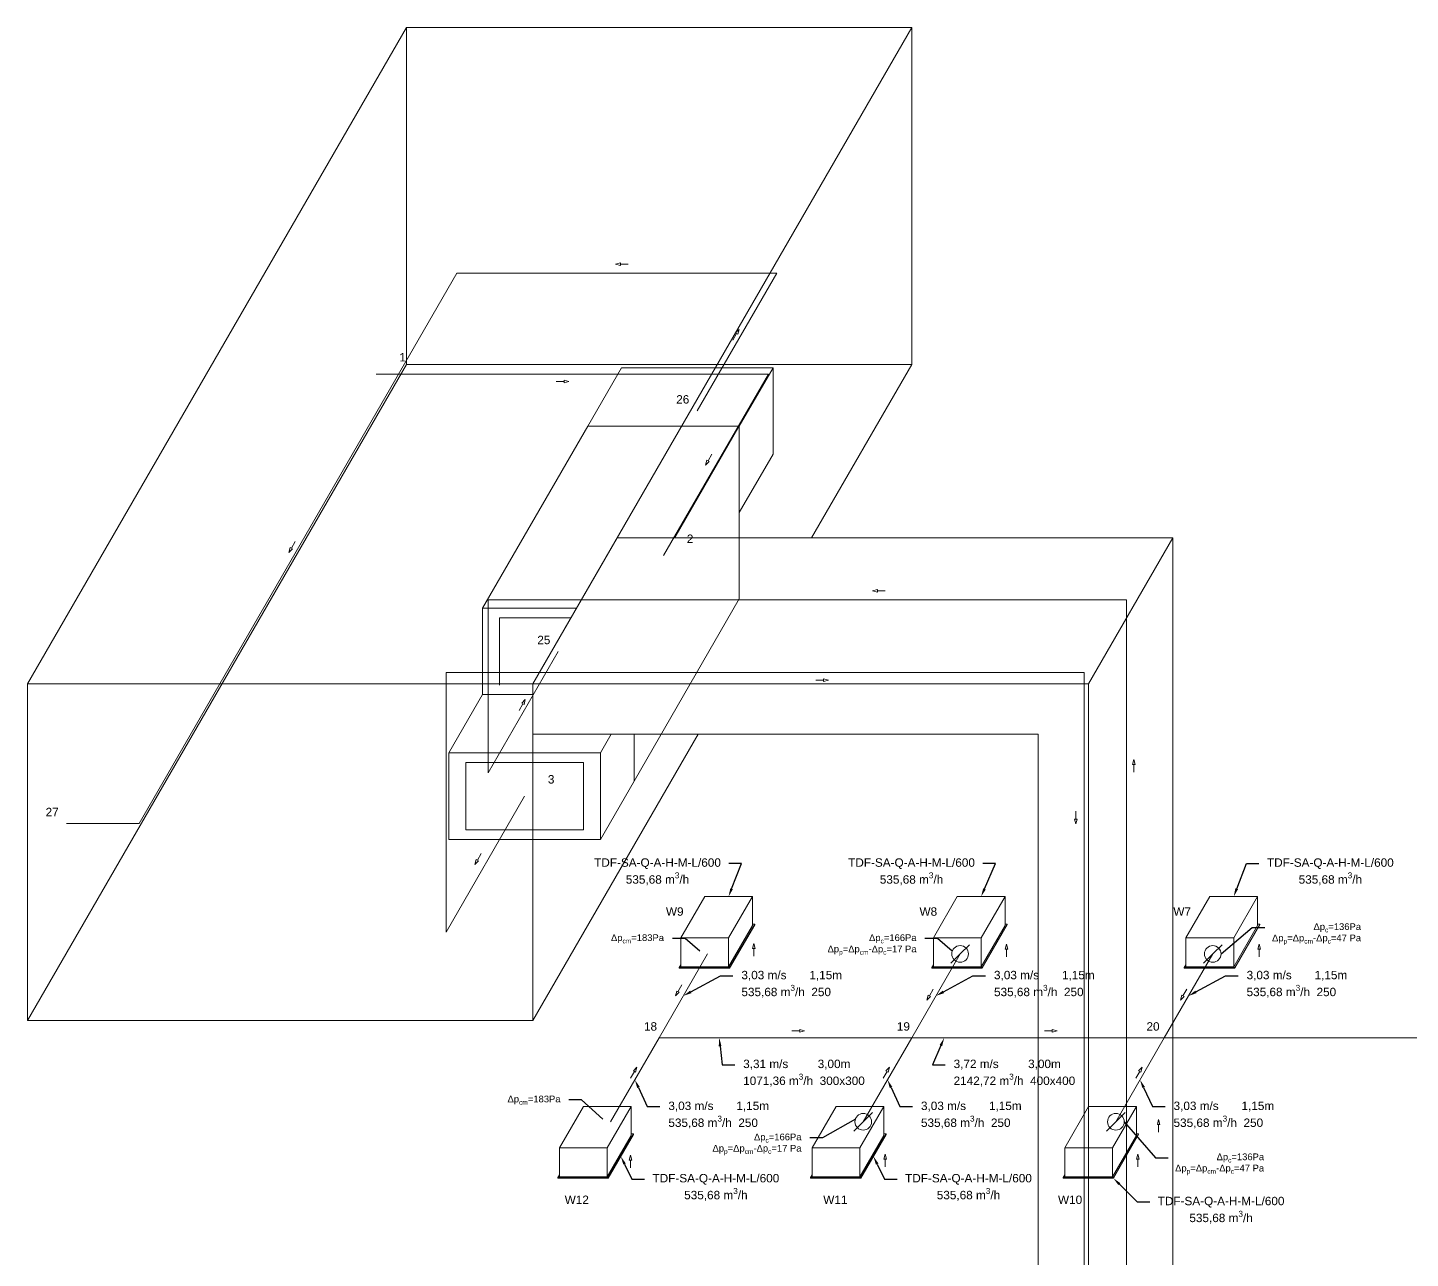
# Model space of a CAD drawing. Header units: millimetres. Extents: x 59762 to 60194, y -87842 to -87548.
# Drawn here: x 59997.73 to 60014.15, y -87697.32 to -87682.7 of the extents above; entities that cross this region are included whole.
import ezdxf
from ezdxf import colors
from ezdxf.entities.mleader import LeaderData, LeaderLine
from ezdxf.math import Vec2, Vec3

# ---------------------------------------------------------------- set-up
doc = ezdxf.new("R2010")
doc.units = ezdxf.units.MM
for name, color, linetype, lineweight in [('kanały', 7, 'Continuous', 20), ('nawi. aksona', 150, 'Continuous', 20), ('nawi. strzałki', 150, 'Continuous', 20), ('Nawiew opis', 150, 'Continuous', 20), ('wymiary', 7, 'Continuous', 13), ('wyw opis', 30, 'Continuous', 20), ('wyw strzałki', 30, 'Continuous', 20), ('wywie. aksona', 30, 'Continuous', 20)]:
    doc.layers.add(name, color=color, linetype=linetype, lineweight=lineweight)
doc.layers.add('podkład', color=7, linetype='Continuous', lineweight=13, transparency=0.7)
doc.styles.add('styl1', font='arial.ttf', dxfattribs={"height": 0.08})

# ---------------------------------------------------------------- blocks, each defined once
blk = doc.blocks.new('_None')

msp = doc.modelspace()

# ---------------------------------------------------------------- linework, layer by layer
at = {"layer": 'kanały'}
for p, q in [((60008.801424, -87693.701262), (60008.91156, -87693.591126)), ((60011.801424, -87693.701262), (60011.91156, -87693.591126)), ((60008.691288, -87693.811398), (60008.801424, -87693.701262)), ((60011.691288, -87693.811398), (60011.801424, -87693.701262)), ((60007.650424, -87695.694853), (60007.76056, -87695.584717)), ((60010.650424, -87695.694853), (60010.76056, -87695.584717)), ((60007.540288, -87695.804989), (60007.650424, -87695.694853)), ((60010.540288, -87695.804989), (60010.650424, -87695.694853))]:
    msp.add_line(p, q, dxfattribs=at)
for centre in [(60008.801424, -87693.701262), (60011.801424, -87693.701262), (60007.650424, -87695.694853), (60010.650424, -87695.694853)]:
    msp.add_circle(centre, 0.099, dxfattribs=at)
at = {"layer": 'nawi. aksona'}
for p, q in [((60006.523424, -87686.812926), (60001.863924, -87686.812926)), ((60005.278474, -87688.969243), (60006.523424, -87686.812926)), ((60004.275924, -87690.359273), (60002.695924, -87690.359273)), ((60002.695924, -87690.359273), (60002.695924, -87693.44235)), ((60003.628474, -87691.827126), (60002.695924, -87693.44235))]:
    msp.add_line(p, q, dxfattribs=at)
at = {"layer": 'nawi. aksona', "ltscale": 20}
for p, q in [((60010.275924, -87690.359273), (60004.275924, -87690.359273)), ((60010.275924, -87702.059273), (60010.275924, -87690.359273))]:
    msp.add_line(p, q, dxfattribs=at)
at = {"layer": 'nawi. strzałki', "ltscale": 20}
for p, q in [((60004.004612, -87686.902662), (60004.096657, -87686.902662)), ((60004.154612, -87686.902662), (60004.096657, -87686.887133)), ((60004.096657, -87686.887133), (60004.096657, -87686.918191)), ((60004.154612, -87686.902662), (60004.096657, -87686.918191)), ((60005.777791, -87687.895472), (60005.793321, -87687.837516)), ((60005.777791, -87687.895472), (60005.820218, -87687.853045)), ((60005.820218, -87687.853045), (60005.793321, -87687.837516)), ((60005.852791, -87687.765568), (60005.806769, -87687.845281)), ((60007.086862, -87690.44901), (60007.178907, -87690.44901)), ((60007.236862, -87690.44901), (60007.178907, -87690.433481)), ((60007.178907, -87690.433481), (60007.178907, -87690.464539)), ((60007.236862, -87690.44901), (60007.178907, -87690.464539)), ((60010.173611, -87692.007205), (60010.173611, -87692.099249)), ((60010.173611, -87692.157205), (60010.158082, -87692.099249)), ((60010.18914, -87692.099249), (60010.158082, -87692.099249)), ((60010.173611, -87692.157205), (60010.18914, -87692.099249)), ((60003.114041, -87692.509222), (60003.068019, -87692.588935)), ((60003.039041, -87692.639126), (60003.054571, -87692.58117)), ((60003.039041, -87692.639126), (60003.081468, -87692.596699)), ((60003.081468, -87692.596699), (60003.054571, -87692.58117))]:
    msp.add_line(p, q, dxfattribs=at)
at = {"layer": 'podkład'}
for p, q in [((59997.725924, -87690.492286), (60002.225924, -87682.698058)), ((60002.225924, -87682.698058), (60008.225924, -87682.698058)), ((60002.225924, -87686.698058), (60002.225924, -87682.698058)), ((60008.225924, -87682.698058), (60003.725924, -87690.492286)), ((60008.225924, -87686.698058), (60008.225924, -87682.698058)), ((59997.725924, -87694.492286), (60002.225924, -87686.698058)), ((60002.225924, -87686.698058), (60008.225924, -87686.698058)), ((60004.378474, -87687.430243), (60004.778474, -87686.737422)), ((60004.778474, -87686.737422), (60006.578474, -87686.737422)), ((60006.178474, -87687.430243), (60006.578474, -87686.737422)), ((60006.578474, -87686.737422), (60006.578474, -87686.850422)), ((60008.225924, -87686.698058), (60007.035325, -87688.760235)), ((60006.578474, -87686.850422), (60006.578474, -87687.650422)), ((60003.128474, -87689.595306), (60004.378474, -87687.430243)), ((60004.378474, -87687.430243), (60006.178474, -87687.430243)), ((60005.410602, -87688.760235), (60006.178474, -87687.430243)), ((60006.178474, -87687.430243), (60006.178474, -87689.482243)), ((60006.578474, -87687.650422), (60006.578474, -87687.763422)), ((60006.578474, -87687.763422), (60006.178474, -87688.456243)), ((60006.178474, -87689.482243), (60004.928474, -87691.647306)), ((60003.328474, -87689.595306), (60003.128474, -87689.595306)), ((60003.128474, -87689.708306), (60003.128474, -87689.595306)), ((60003.128474, -87690.508306), (60003.128474, -87689.708306)), ((60004.243795, -87689.595306), (60003.328474, -87689.595306)), ((60004.178555, -87689.708306), (60003.328474, -87689.708306)), ((60003.328474, -87689.708306), (60003.328474, -87690.508306)), ((60003.725924, -87690.492286), (59997.725924, -87690.492286)), ((59997.725924, -87690.492286), (59997.725924, -87694.492286)), ((60003.128474, -87690.621306), (60003.128474, -87690.508306)), ((60003.725924, -87690.492286), (60003.725924, -87694.492286)), ((60002.728474, -87691.314126), (60003.128474, -87690.621306)), ((60003.128474, -87690.621306), (60003.725924, -87690.621306)), ((60003.328474, -87690.621306), (60003.128474, -87690.621306)), ((60003.725924, -87690.621306), (60003.328474, -87690.621306)), ((60003.725924, -87694.492286), (60005.688915, -87691.092286)), ((60004.528474, -87691.314126), (60004.656553, -87691.092286)), ((60004.928474, -87691.092286), (60004.928474, -87691.647306)), ((60002.928474, -87691.314126), (60002.728474, -87691.314126)), ((60002.728474, -87691.427126), (60002.728474, -87691.314126)), ((60004.328474, -87691.314126), (60002.928474, -87691.314126)), ((60004.528474, -87691.314126), (60004.328474, -87691.314126)), ((60004.528474, -87691.427126), (60004.528474, -87691.314126)), ((60002.728474, -87692.227126), (60002.728474, -87691.427126)), ((60004.328474, -87691.427126), (60002.928474, -87691.427126)), ((60002.928474, -87691.427126), (60002.928474, -87692.227126)), ((60004.328474, -87692.227126), (60004.328474, -87691.427126)), ((60004.528474, -87692.227126), (60004.528474, -87691.427126)), ((60004.928474, -87691.647306), (60004.528474, -87692.340126)), ((60002.728474, -87692.340126), (60002.728474, -87692.227126)), ((60002.928474, -87692.340126), (60002.728474, -87692.340126)), ((60002.928474, -87692.227126), (60004.328474, -87692.227126)), ((60004.328474, -87692.340126), (60002.928474, -87692.340126)), ((60004.528474, -87692.340126), (60004.328474, -87692.340126)), ((60004.528474, -87692.340126), (60004.528474, -87692.227126)), ((59997.725924, -87694.492286), (60003.725924, -87694.492286))]:
    msp.add_line(p, q, dxfattribs=at)
at = {"layer": 'podkład', "ltscale": 20}
for p, q in [((60003.725924, -87690.492286), (60004.725924, -87688.760235)), ((60004.725924, -87688.760235), (60010.725924, -87688.760235)), ((60011.325924, -87688.760235), (60010.325924, -87690.492286)), ((60010.725924, -87688.760235), (60011.325924, -87688.760235)), ((60011.325924, -87700.760235), (60011.325924, -87688.760235)), ((60009.725924, -87690.492286), (60003.725924, -87690.492286)), ((60003.725924, -87691.092286), (60003.725924, -87690.492286)), ((60010.325924, -87690.492286), (60009.725924, -87690.492286)), ((60010.325924, -87702.492286), (60010.325924, -87690.492286)), ((60009.725924, -87691.092286), (60003.725924, -87691.092286)), ((60009.725924, -87702.492286), (60009.725924, -87691.092286))]:
    msp.add_line(p, q, dxfattribs=at)
at = {"layer": 'wyw strzałki', "ltscale": 20}
for p, q in [((60006.100607, -87686.411872), (60006.146629, -87686.332159)), ((60006.175607, -87686.281968), (60006.13318, -87686.324394)), ((60006.160077, -87686.339923), (60006.13318, -87686.324394)), ((60006.175607, -87686.281968), (60006.160077, -87686.339923)), ((60000.829935, -87688.932367), (60000.845464, -87688.874411)), ((60000.829935, -87688.932367), (60000.872361, -87688.889941)), ((60000.845464, -87688.874411), (60000.872361, -87688.889941)), ((60000.904935, -87688.802463), (60000.858913, -87688.882176)), ((60003.636857, -87690.679212), (60003.59443, -87690.721638)), ((60003.636857, -87690.679212), (60003.621327, -87690.737167)), ((60003.561857, -87690.809116), (60003.607879, -87690.729403)), ((60003.621327, -87690.737167), (60003.59443, -87690.721638)), ((60010.864896, -87691.391179), (60010.849367, -87691.449135)), ((60010.880425, -87691.449135), (60010.849367, -87691.449135)), ((60010.864896, -87691.391179), (60010.880425, -87691.449135)), ((60010.864896, -87691.541179), (60010.864896, -87691.449135)), ((60006.351976, -87693.578509), (60006.336447, -87693.636464)), ((60006.367505, -87693.636464), (60006.336447, -87693.636464)), ((60006.351976, -87693.578509), (60006.367505, -87693.636464)), ((60006.351976, -87693.728509), (60006.351976, -87693.636464)), ((60009.351976, -87693.586509), (60009.336447, -87693.644464)), ((60009.367505, -87693.644464), (60009.336447, -87693.644464)), ((60009.351976, -87693.586509), (60009.367505, -87693.644464)), ((60009.351976, -87693.736509), (60009.351976, -87693.644464)), ((60012.351976, -87693.586509), (60012.336447, -87693.644464)), ((60012.367505, -87693.644464), (60012.336447, -87693.644464)), ((60012.351976, -87693.586509), (60012.367505, -87693.644464)), ((60012.351976, -87693.736509), (60012.351976, -87693.644464)), ((60005.420105, -87694.19966), (60005.435634, -87694.141704)), ((60005.420105, -87694.19966), (60005.462531, -87694.157233)), ((60005.435634, -87694.141704), (60005.462531, -87694.157233)), ((60005.495105, -87694.069756), (60005.449082, -87694.149469)), ((60008.482185, -87694.119156), (60008.436163, -87694.198869)), ((60011.493669, -87694.119884), (60011.447647, -87694.199597)), ((60008.407185, -87694.24906), (60008.422714, -87694.191105)), ((60008.407185, -87694.24906), (60008.449611, -87694.206634)), ((60008.422714, -87694.191105), (60008.449611, -87694.206634)), ((60011.418669, -87694.249788), (60011.434199, -87694.191832)), ((60011.418669, -87694.249788), (60011.461096, -87694.207362)), ((60011.434199, -87694.191832), (60011.461096, -87694.207362)), ((60006.80352, -87694.615907), (60006.895565, -87694.615907)), ((60006.95352, -87694.615907), (60006.895565, -87694.600377)), ((60006.895565, -87694.631436), (60006.895565, -87694.600377)), ((60006.95352, -87694.615907), (60006.895565, -87694.631436)), ((60009.80352, -87694.615907), (60009.895565, -87694.615907)), ((60009.95352, -87694.615907), (60009.895565, -87694.600377)), ((60009.895565, -87694.631436), (60009.895565, -87694.600377)), ((60009.95352, -87694.615907), (60009.895565, -87694.631436)), ((60004.887832, -87695.176255), (60004.933854, -87695.096542)), ((60004.962832, -87695.046352), (60004.920405, -87695.088778)), ((60004.947302, -87695.104307), (60004.920405, -87695.088778)), ((60004.962832, -87695.046352), (60004.947302, -87695.104307)), ((60007.887832, -87695.176255), (60007.933854, -87695.096542)), ((60007.962832, -87695.046352), (60007.920405, -87695.088778)), ((60007.947302, -87695.104307), (60007.920405, -87695.088778)), ((60007.962832, -87695.046352), (60007.947302, -87695.104307)), ((60010.887832, -87695.176255), (60010.933854, -87695.096542)), ((60010.962832, -87695.046352), (60010.920405, -87695.088778)), ((60010.947302, -87695.104307), (60010.920405, -87695.088778)), ((60010.962832, -87695.046352), (60010.947302, -87695.104307)), ((60011.158992, -87695.669682), (60011.143462, -87695.727638)), ((60011.174521, -87695.727638), (60011.143462, -87695.727638)), ((60011.158992, -87695.669682), (60011.174521, -87695.727638)), ((60011.158992, -87695.819682), (60011.158992, -87695.727638)), ((60004.885221, -87696.091264), (60004.869692, -87696.14922)), ((60004.885221, -87696.091264), (60004.90075, -87696.14922)), ((60007.912117, -87696.080417), (60007.896588, -87696.138373)), ((60007.912117, -87696.080417), (60007.927646, -87696.138373)), ((60010.912117, -87696.080417), (60010.896588, -87696.138373)), ((60010.912117, -87696.080417), (60010.927646, -87696.138373)), ((60004.90075, -87696.14922), (60004.869692, -87696.14922)), ((60004.885221, -87696.241264), (60004.885221, -87696.14922)), ((60007.927646, -87696.138373), (60007.896588, -87696.138373)), ((60007.912117, -87696.230417), (60007.912117, -87696.138373)), ((60010.927646, -87696.138373), (60010.896588, -87696.138373)), ((60010.912117, -87696.230417), (60010.912117, -87696.138373))]:
    msp.add_line(p, q, dxfattribs=at)
at = {"layer": 'wywie. aksona'}
for p, q in [((60002.823924, -87685.613721), (59999.048924, -87692.152213)), ((60006.623424, -87685.613721), (60002.823924, -87685.613721)), ((60005.678474, -87687.250422), (60006.623424, -87685.613721)), ((60004.775924, -87689.493248), (60003.195924, -87689.493248)), ((60003.195924, -87689.493248), (60003.195924, -87691.550325)), ((60004.028474, -87690.108306), (60003.195924, -87691.550325)), ((59999.048924, -87692.152213), (59998.188924, -87692.152213))]:
    msp.add_line(p, q, dxfattribs=at)
at = {"layer": 'wywie. aksona', "ltscale": 20}
for p, q in [((60004.708982, -87685.509031), (60004.766937, -87685.493502)), ((60004.708982, -87685.509031), (60004.766937, -87685.52456)), ((60004.766937, -87685.493502), (60004.766937, -87685.52456)), ((60004.858982, -87685.509031), (60004.766937, -87685.509031)), ((60007.761232, -87689.388558), (60007.819187, -87689.373029)), ((60007.761232, -87689.388558), (60007.819187, -87689.404087)), ((60007.819187, -87689.373029), (60007.819187, -87689.404087)), ((60007.911232, -87689.388558), (60007.819187, -87689.388558)), ((60010.775924, -87689.493248), (60004.775924, -87689.493248)), ((60010.775924, -87701.193248), (60010.775924, -87689.493248)), ((60005.48347, -87693.51092), (60005.76697, -87693.019884)), ((60006.33397, -87693.019884), (60005.76697, -87693.019884)), ((60006.05047, -87693.51092), (60006.33397, -87693.019884)), ((60006.33397, -87693.364884), (60006.33397, -87693.019884)), ((60008.48347, -87693.51092), (60008.76697, -87693.019884)), ((60009.33397, -87693.019884), (60008.76697, -87693.019884)), ((60009.05047, -87693.51092), (60009.33397, -87693.019884)), ((60009.33397, -87693.364884), (60009.33397, -87693.019884)), ((60011.48347, -87693.51092), (60011.76697, -87693.019884)), ((60012.33397, -87693.019884), (60011.76697, -87693.019884)), ((60012.05047, -87693.51092), (60012.33397, -87693.019884)), ((60012.33397, -87693.364884), (60012.33397, -87693.019884)), ((60006.05047, -87693.85592), (60006.33397, -87693.364884)), ((60006.061867, -87693.86392), (60006.360867, -87693.346037)), ((60006.360867, -87693.354037), (60006.061867, -87693.87192)), ((60006.360867, -87693.346037), (60006.33397, -87693.346037)), ((60006.360867, -87693.346037), (60006.360867, -87693.354037)), ((60009.05047, -87693.85592), (60009.33397, -87693.364884)), ((60009.061867, -87693.86392), (60009.360867, -87693.346037)), ((60009.360867, -87693.354037), (60009.061867, -87693.87192)), ((60009.360867, -87693.346037), (60009.33397, -87693.346037)), ((60009.360867, -87693.346037), (60009.360867, -87693.354037)), ((60012.05047, -87693.85592), (60012.33397, -87693.364884)), ((60012.061867, -87693.86392), (60012.360867, -87693.346037)), ((60012.360867, -87693.354037), (60012.061867, -87693.87192)), ((60012.360867, -87693.346037), (60012.33397, -87693.346037)), ((60012.360867, -87693.346037), (60012.360867, -87693.354037)), ((60005.48347, -87693.51092), (60006.05047, -87693.51092)), ((60005.48347, -87693.85592), (60005.48347, -87693.51092)), ((60006.05047, -87693.51092), (60006.05047, -87693.85592)), ((60008.48347, -87693.51092), (60009.05047, -87693.51092)), ((60008.48347, -87693.85592), (60008.48347, -87693.51092)), ((60009.05047, -87693.51092), (60009.05047, -87693.85592)), ((60011.48347, -87693.51092), (60012.05047, -87693.51092)), ((60011.48347, -87693.85592), (60011.48347, -87693.51092)), ((60012.05047, -87693.51092), (60012.05047, -87693.85592)), ((60005.225924, -87694.698058), (60005.801424, -87693.701262)), ((60005.463867, -87693.86392), (60005.48347, -87693.829966)), ((60008.225924, -87694.698058), (60008.801424, -87693.701262)), ((60008.463867, -87693.86392), (60008.48347, -87693.829966)), ((60011.225924, -87694.698058), (60011.801424, -87693.701262)), ((60011.463867, -87693.86392), (60011.48347, -87693.829966)), ((60005.463867, -87693.86392), (60006.061867, -87693.86392)), ((60005.463867, -87693.87192), (60005.463867, -87693.86392)), ((60005.463867, -87693.87192), (60006.061867, -87693.87192)), ((60006.05047, -87693.85592), (60005.48347, -87693.85592)), ((60008.463867, -87693.86392), (60009.061867, -87693.86392)), ((60008.463867, -87693.87192), (60008.463867, -87693.86392)), ((60008.463867, -87693.87192), (60009.061867, -87693.87192)), ((60009.05047, -87693.85592), (60008.48347, -87693.85592)), ((60011.463867, -87693.86392), (60012.061867, -87693.86392)), ((60011.463867, -87693.87192), (60011.463867, -87693.86392)), ((60011.463867, -87693.87192), (60012.061867, -87693.87192)), ((60012.05047, -87693.85592), (60011.48347, -87693.85592)), ((60004.650424, -87695.694853), (60005.225924, -87694.698058)), ((60008.225924, -87694.698058), (60005.225924, -87694.698058)), ((60007.650424, -87695.694853), (60008.225924, -87694.698058)), ((60011.225924, -87694.698058), (60008.225924, -87694.698058)), ((60010.650424, -87695.694853), (60011.225924, -87694.698058)), ((60019.725924, -87694.698058), (60011.225924, -87694.698058)), ((60004.043611, -87696.004829), (60004.327111, -87695.513793)), ((60004.894111, -87695.513793), (60004.327111, -87695.513793)), ((60004.610611, -87696.004829), (60004.894111, -87695.513793)), ((60004.894111, -87695.858793), (60004.894111, -87695.513793)), ((60007.043611, -87696.004829), (60007.327111, -87695.513793)), ((60007.894111, -87695.513793), (60007.327111, -87695.513793)), ((60007.610611, -87696.004829), (60007.894111, -87695.513793)), ((60007.894111, -87695.858793), (60007.894111, -87695.513793)), ((60010.043611, -87696.004829), (60010.327111, -87695.513793)), ((60010.894111, -87695.513793), (60010.327111, -87695.513793)), ((60010.610611, -87696.004829), (60010.894111, -87695.513793)), ((60010.894111, -87695.858793), (60010.894111, -87695.513793)), ((60004.610611, -87696.349829), (60004.894111, -87695.858793)), ((60004.622008, -87696.357829), (60004.921008, -87695.839946)), ((60004.921008, -87695.847946), (60004.622008, -87696.365829)), ((60004.921008, -87695.839946), (60004.894111, -87695.839946)), ((60004.921008, -87695.839946), (60004.921008, -87695.847946)), ((60007.610611, -87696.349829), (60007.894111, -87695.858793)), ((60007.622008, -87696.357829), (60007.921008, -87695.839946)), ((60007.921008, -87695.847946), (60007.622008, -87696.365829)), ((60007.921008, -87695.839946), (60007.894111, -87695.839946)), ((60007.921008, -87695.839946), (60007.921008, -87695.847946)), ((60010.610611, -87696.349829), (60010.894111, -87695.858793)), ((60010.622008, -87696.357829), (60010.921008, -87695.839946)), ((60010.921008, -87695.847946), (60010.622008, -87696.365829)), ((60010.921008, -87695.839946), (60010.894111, -87695.839946)), ((60010.921008, -87695.839946), (60010.921008, -87695.847946)), ((60004.043611, -87696.004829), (60004.610611, -87696.004829)), ((60004.043611, -87696.349829), (60004.043611, -87696.004829)), ((60004.610611, -87696.004829), (60004.610611, -87696.349829)), ((60007.043611, -87696.004829), (60007.610611, -87696.004829)), ((60007.043611, -87696.349829), (60007.043611, -87696.004829)), ((60007.610611, -87696.004829), (60007.610611, -87696.349829)), ((60010.043611, -87696.004829), (60010.610611, -87696.004829)), ((60010.043611, -87696.349829), (60010.043611, -87696.004829)), ((60010.610611, -87696.004829), (60010.610611, -87696.349829)), ((60004.024008, -87696.357829), (60004.043611, -87696.323875)), ((60004.024008, -87696.357829), (60004.622008, -87696.357829)), ((60004.024008, -87696.365829), (60004.024008, -87696.357829)), ((60004.024008, -87696.365829), (60004.622008, -87696.365829)), ((60004.610611, -87696.349829), (60004.043611, -87696.349829)), ((60007.024008, -87696.357829), (60007.043611, -87696.323875)), ((60007.024008, -87696.357829), (60007.622008, -87696.357829)), ((60007.024008, -87696.365829), (60007.024008, -87696.357829)), ((60007.024008, -87696.365829), (60007.622008, -87696.365829)), ((60007.610611, -87696.349829), (60007.043611, -87696.349829)), ((60010.024008, -87696.357829), (60010.043611, -87696.323875)), ((60010.024008, -87696.357829), (60010.622008, -87696.357829)), ((60010.024008, -87696.365829), (60010.024008, -87696.357829)), ((60010.024008, -87696.365829), (60010.622008, -87696.365829)), ((60010.610611, -87696.349829), (60010.043611, -87696.349829))]:
    msp.add_line(p, q, dxfattribs=at)

# ---------------------------------------------------------------- texts
at = {"layer": 'Nawiew opis', "ltscale": 20, "char_height": 0.1, "attachment_point": 1, "style": 'styl1'}
for s, insert in [('1', (60002.140128, -87686.562926)), ('2', (60005.554678, -87688.719243)), ('3', (60003.904678, -87691.577126))]:
    msp.add_mtext_dynamic_manual_height_columns(s, width=0.2, gutter_width=1, heights=[0], dxfattribs=dict(at, insert=insert))
at = {"layer": 'wyw opis', "ltscale": 20, "char_height": 0.1, "attachment_point": 1, "style": 'styl1'}
for s, insert in [('26', (60005.428976, -87687.063657)), ('25', (60003.778976, -87689.921541)), ('27', (59997.939426, -87691.965447)), ('W9', (60005.306774, -87693.147709)), ('W8', (60008.318507, -87693.147709)), ('W7', (60011.333408, -87693.147709)), ('18', (60005.046046, -87694.512292)), ('19', (60008.049589, -87694.512292)), ('20', (60011.014202, -87694.512292)), ('W12', (60004.104598, -87696.57173)), ('W11', (60007.175507, -87696.57173)), ('W10', (60009.963372, -87696.57173))]:
    msp.add_mtext_dynamic_manual_height_columns(s, width=0.2, gutter_width=1, heights=[0], dxfattribs=dict(at, insert=insert))

# ---------------------------------------------------------------- leaders
at = {"layer": 'wymiary'}
ml = msp.add_multileader_mtext('Standard', dxfattribs=at)
ml.set_content('\\A1;Δp{\\H0.7x;\\S^ c;}=136Pa\\PΔp{\\H0.7x;\\S^ p;\\H1.42857x;=}Δp{\\H0.7x;\\S^ c;\\S^ m;\\H1.42857x;-}Δp{\\H0.7x;\\S^ c;\\H1.42857x;=47 Pa}', color=256, style='styl1')
ml.set_leader_properties()
ml.set_arrow_properties(name='NONE')
ml.build(insert=Vec2(0, 0))
ml.multileader.update_dxf_attribs({"dogleg_length": 0.15, "arrow_head_size": 0.1})
ctx = ml.context
ctx.base_point, ctx.char_height, ctx.arrow_head_size, ctx.landing_gap_size, ctx.plane_origin = Vec3(60012.421214, -87693.388068), 0.08, 0.1, 0.1, Vec3(60011.603297, -87694.242082)
ctx.text_align_type = 2
notes = []
notes.append((ctx, [(1, (1, 1, 0), (60012.271214, -87693.388068), (1, 0), 0.15, [(0, [(60011.900424, -87693.701262)], 0, [])])]))
ctx.mtext.insert, ctx.mtext.width, ctx.mtext.alignment, ctx.mtext.flow_direction = Vec3(60013.562529, -87693.336963), 1.06989415, 3, 5
ml = msp.add_multileader_mtext('Standard', dxfattribs=at)
ml.set_content('\\A1;Δp{\\H0.7x;\\S^ c;\\S^ m;\\H1.42857x;=183Pa}', color=256, style='styl1')
ml.set_leader_properties()
ml.set_arrow_properties(name='NONE')
ml.build(insert=Vec2(0, 0))
ml.multileader.update_dxf_attribs({"dogleg_length": 0.15, "arrow_head_size": 0.1})
ctx = ml.context
ctx.base_point, ctx.char_height, ctx.arrow_head_size, ctx.landing_gap_size, ctx.plane_origin = Vec3(60004.565263, -87693.519353), 0.08, 0.1, 0.1, Vec3(60005.603297, -87694.242082)
ctx.text_align_type = 2
notes.append((ctx, [(0, (1, 1, 0), (60005.533543, -87693.519353), (-1, 0), 0.15, [(0, [(60005.70772, -87693.669316)], 0, [])])]))
ctx.mtext.insert, ctx.mtext.width, ctx.mtext.alignment, ctx.mtext.flow_direction = Vec3(60005.283543, -87693.468248), 0.85192497, 3, 5
ml = msp.add_multileader_mtext('Standard', dxfattribs=at)
ml.set_content('\\A1;Δp{\\H0.7x;\\S^ c;}=166Pa\\PΔp{\\H0.7x;\\S^ p;\\H1.42857x;=}Δp{\\H0.7x;\\S^ c;\\S^ m;\\H1.42857x;-}Δp{\\H0.7x;\\S^ c;\\H1.42857x;=17 Pa}', color=256, style='styl1')
ml.set_leader_properties()
ml.set_arrow_properties(name='NONE')
ml.build(insert=Vec2(0, 0))
ml.multileader.update_dxf_attribs({"dogleg_length": 0.15, "arrow_head_size": 0.1})
ctx = ml.context
ctx.base_point, ctx.char_height, ctx.arrow_head_size, ctx.landing_gap_size, ctx.plane_origin = Vec3(60007.142229, -87693.519353), 0.08, 0.1, 0.1, Vec3(60008.603297, -87694.242082)
ctx.text_align_type = 2
notes.append((ctx, [(0, (1, 1, 0), (60008.533543, -87693.519353), (-1, 0), 0.15, [(0, [(60008.70772, -87693.669316)], 0, [])])]))
ctx.mtext.insert, ctx.mtext.width, ctx.mtext.alignment, ctx.mtext.flow_direction = Vec3(60008.283543, -87693.468248), 1.03344463, 3, 5
ml = msp.add_multileader_mtext('Standard', dxfattribs=at)
ml.set_content('\\A1;Δp{\\H0.7x;\\S^ c;\\S^ m;\\H1.42857x;=183Pa}', color=256, style='styl1')
ml.set_leader_properties()
ml.set_arrow_properties(name='NONE')
ml.build(insert=Vec2(0, 0))
ml.multileader.update_dxf_attribs({"dogleg_length": 0.15, "arrow_head_size": 0.1})
ctx = ml.context
ctx.base_point, ctx.char_height, ctx.arrow_head_size, ctx.landing_gap_size, ctx.plane_origin = Vec3(60003.336766, -87695.435447), 0.08, 0.1, 0.1, Vec3(60004.452297, -87696.235672)
ctx.text_align_type = 2
notes.append((ctx, [(0, (1, 1, 0), (60004.305047, -87695.435447), (-1, 0), 0.15, [(0, [(60004.55672, -87695.662907)], 0, [])])]))
ctx.mtext.insert, ctx.mtext.width, ctx.mtext.alignment, ctx.mtext.flow_direction = Vec3(60004.055047, -87695.384342), 0.85192497, 3, 5
ml = msp.add_multileader_mtext('Standard', dxfattribs=at)
ml.set_content('\\A1;Δp{\\H0.7x;\\S^ c;}=166Pa\\PΔp{\\H0.7x;\\S^ p;\\H1.42857x;=}Δp{\\H0.7x;\\S^ c;\\S^ m;\\H1.42857x;-}Δp{\\H0.7x;\\S^ c;\\H1.42857x;=17 Pa}', color=256, style='styl1')
ml.set_leader_properties()
ml.set_arrow_properties(name='NONE')
ml.build(insert=Vec2(0, 0))
ml.multileader.update_dxf_attribs({"dogleg_length": 0.15, "arrow_head_size": 0.1})
ctx = ml.context
ctx.base_point, ctx.char_height, ctx.arrow_head_size, ctx.landing_gap_size, ctx.plane_origin = Vec3(60005.775676, -87695.886291), 0.08, 0.1, 0.1, Vec3(60007.452297, -87696.235672)
ctx.text_align_type = 2
notes.append((ctx, [(0, (1, 1, 0), (60007.166991, -87695.886291), (-1, 0), 0.15, [(0, [(60007.55672, -87695.662907)], 0, [])])]))
ctx.mtext.insert, ctx.mtext.width, ctx.mtext.alignment, ctx.mtext.flow_direction = Vec3(60006.916991, -87695.835186), 1.06219538, 3, 5
ml = msp.add_multileader_mtext('Standard', dxfattribs=at)
ml.set_content('\\A1;Δp{\\H0.7x;\\S^ c;}=136Pa\\PΔp{\\H0.7x;\\S^ p;\\H1.42857x;=}Δp{\\H0.7x;\\S^ c;\\S^ m;\\H1.42857x;-}Δp{\\H0.7x;\\S^ c;\\H1.42857x;=47 Pa}', color=256, style='styl1')
ml.set_leader_properties()
ml.set_arrow_properties(name='NONE')
ml.build(insert=Vec2(0, 0))
ml.multileader.update_dxf_attribs({"dogleg_length": 0.15, "arrow_head_size": 0.1})
ctx = ml.context
ctx.base_point, ctx.char_height, ctx.arrow_head_size, ctx.landing_gap_size, ctx.plane_origin = Vec3(60011.270214, -87696.122415), 0.08, 0.1, 0.1, Vec3(60010.452297, -87696.235672)
ctx.text_align_type = 2
notes.append((ctx, [(1, (1, 1, 0), (60011.120214, -87696.122415), (1, 0), 0.15, [(0, [(60010.749424, -87695.694853)], 0, [])])]))
ctx.mtext.insert, ctx.mtext.width, ctx.mtext.alignment, ctx.mtext.flow_direction = Vec3(60012.411529, -87696.07131), 1.06760126, 3, 5
at = {"layer": 'wyw opis', "ltscale": 20}
ml = msp.add_multileader_mtext('Standard', dxfattribs=at)
ml.set_content('\\A1;TDF-SA-Q-A-H-M-L/600\\P535,68 m{\\H0.7x;\\S3^ ;}/h', color=256, style='styl1')
ml.set_leader_properties()
ml.build(insert=Vec2(0, 0))
ml.multileader.update_dxf_attribs({"dogleg_length": 0.3, "arrow_head_size": 0.1})
ctx = ml.context
ctx.base_point, ctx.char_height, ctx.arrow_head_size, ctx.landing_gap_size, ctx.plane_origin = Vec3(60004.358936, -87692.625768), 0.1, 0.1, 0.1, Vec3(60006.29947, -87693.268884)
ctx.text_align_type = 1
notes.append((ctx, [(1, (1, 1, 0), (60006.204707, -87692.625768), (-1, 0), 0.15, [(0, [(60006.05047, -87693.019884)], 0, [])])]))
ctx.mtext.insert, ctx.mtext.alignment, ctx.mtext.flow_direction = Vec3(60005.206822, -87692.565877), 2, 5
ml = msp.add_multileader_mtext('Standard', dxfattribs=at)
ml.set_content('\\A1;TDF-SA-Q-A-H-M-L/600\\P535,68 m{\\H0.7x;\\S3^ ;}/h', color=256, style='styl1')
ml.set_leader_properties()
ml.build(insert=Vec2(0, 0))
ml.multileader.update_dxf_attribs({"dogleg_length": 0.3, "arrow_head_size": 0.1})
ctx = ml.context
ctx.base_point, ctx.char_height, ctx.arrow_head_size, ctx.landing_gap_size, ctx.plane_origin = Vec3(60007.375993, -87692.625768), 0.1, 0.1, 0.1, Vec3(60009.29947, -87693.268884)
ctx.text_align_type = 1
notes.append((ctx, [(1, (1, 1, 0), (60009.221764, -87692.625768), (-1, 0), 0.15, [(0, [(60009.05047, -87693.019884)], 0, [])])]))
ctx.mtext.insert, ctx.mtext.alignment, ctx.mtext.flow_direction = Vec3(60008.223879, -87692.565877), 2, 5
ml = msp.add_multileader_mtext('Standard', dxfattribs=at)
ml.set_content('\\A1;TDF-SA-Q-A-H-M-L/600\\P535,68 m{\\H0.7x;\\S3^ ;}/h', color=256, style='styl1')
ml.set_leader_properties()
ml.build(insert=Vec2(0, 0))
ml.multileader.update_dxf_attribs({"dogleg_length": 0.3, "arrow_head_size": 0.1})
ctx = ml.context
ctx.base_point, ctx.char_height, ctx.arrow_head_size, ctx.landing_gap_size, ctx.plane_origin = Vec3(60012.35047, -87692.625768), 0.1, 0.1, 0.1, Vec3(60012.29947, -87693.268884)
ctx.text_align_type = 1
notes.append((ctx, [(0, (1, 1, 0), (60012.20047, -87692.625768), (1, 0), 0.15, [(0, [(60012.05047, -87693.019884)], 0, [])])]))
ctx.mtext.insert, ctx.mtext.alignment, ctx.mtext.flow_direction = Vec3(60013.198356, -87692.565877), 2, 5
ml = msp.add_multileader_mtext('Standard', dxfattribs=at)
ml.set_content('\\A1;3,03 m/s       1,15m\\P535,68 m{\\H0.7x;\\S3^ ;}/h  250', color=256, style='styl1')
ml.set_leader_properties()
ml.build(insert=Vec2(0, 0))
ml.multileader.update_dxf_attribs({"dogleg_length": 0.15, "arrow_head_size": 0.1})
ctx = ml.context
ctx.base_point, ctx.char_height, ctx.arrow_head_size, ctx.landing_gap_size, ctx.plane_origin = Vec3(60006.103291, -87693.962006), 0.1, 0.1, 0.1, Vec3(60005.513674, -87694.19966)
notes.append((ctx, [(0, (1, 1, 0), (60005.953291, -87693.962006), (1, 0), 0.15, [(0, [(60005.513674, -87694.19966)], 0, [])])]))
ctx.mtext.insert, ctx.mtext.flow_direction = Vec3(60006.203291, -87693.902115), 5
ml = msp.add_multileader_mtext('Standard', dxfattribs=at)
ml.set_content('\\A1;3,03 m/s       1,15m\\P535,68 m{\\H0.7x;\\S3^ ;}/h  250', color=256, style='styl1')
ml.set_leader_properties()
ml.build(insert=Vec2(0, 0))
ml.multileader.update_dxf_attribs({"dogleg_length": 0.15, "arrow_head_size": 0.1})
ctx = ml.context
ctx.base_point, ctx.char_height, ctx.arrow_head_size, ctx.landing_gap_size, ctx.plane_origin = Vec3(60009.103291, -87693.962006), 0.1, 0.1, 0.1, Vec3(60008.513674, -87694.19966)
notes.append((ctx, [(0, (1, 1, 0), (60008.953291, -87693.962006), (1, 0), 0.15, [(0, [(60008.513674, -87694.19966)], 0, [])])]))
ctx.mtext.insert, ctx.mtext.flow_direction = Vec3(60009.203291, -87693.902115), 5
ml = msp.add_multileader_mtext('Standard', dxfattribs=at)
ml.set_content('\\A1;3,03 m/s       1,15m\\P535,68 m{\\H0.7x;\\S3^ ;}/h  250', color=256, style='styl1')
ml.set_leader_properties()
ml.build(insert=Vec2(0, 0))
ml.multileader.update_dxf_attribs({"dogleg_length": 0.15, "arrow_head_size": 0.1})
ctx = ml.context
ctx.base_point, ctx.char_height, ctx.arrow_head_size, ctx.landing_gap_size, ctx.plane_origin = Vec3(60012.103291, -87693.962006), 0.1, 0.1, 0.1, Vec3(60011.513674, -87694.19966)
notes.append((ctx, [(0, (1, 1, 0), (60011.953291, -87693.962006), (1, 0), 0.15, [(0, [(60011.513674, -87694.19966)], 0, [])])]))
ctx.mtext.insert, ctx.mtext.flow_direction = Vec3(60012.203291, -87693.902115), 5
ml = msp.add_multileader_mtext('Standard', dxfattribs=at)
ml.set_content('\\A1;3,31 m/s         3,00m\\P1071,36 m{\\H0.7x;\\S3^ ;}/h  300x300', color=256, style='styl1')
ml.set_leader_properties()
ml.build(insert=Vec2(0, 0))
ml.multileader.update_dxf_attribs({"dogleg_length": 0.15, "arrow_head_size": 0.1})
ctx = ml.context
ctx.base_point, ctx.char_height, ctx.arrow_head_size, ctx.landing_gap_size, ctx.plane_origin = Vec3(60006.124343, -87695.016999), 0.1, 0.1, 0.1, Vec3(60005.939643, -87694.698058)
notes.append((ctx, [(0, (1, 1, 0), (60005.974343, -87695.016999), (1, 0), 0.15, [(0, [(60005.939643, -87694.698058)], 0, [])])]))
ctx.mtext.insert, ctx.mtext.flow_direction = Vec3(60006.224343, -87694.957109), 5
ml = msp.add_multileader_mtext('Standard', dxfattribs=at)
ml.set_content('\\A1;3,72 m/s         3,00m\\P2142,72 m{\\H0.7x;\\S3^ ;}/h  400x400', color=256, style='styl1')
ml.set_leader_properties()
ml.build(insert=Vec2(0, 0))
ml.multileader.update_dxf_attribs({"dogleg_length": 0.15, "arrow_head_size": 0.1})
ctx = ml.context
ctx.base_point, ctx.char_height, ctx.arrow_head_size, ctx.landing_gap_size, ctx.plane_origin = Vec3(60008.623432, -87695.016999), 0.1, 0.1, 0.1, Vec3(60008.612066, -87694.698058)
notes.append((ctx, [(0, (1, 1, 0), (60008.473432, -87695.016999), (1, 0), 0.15, [(0, [(60008.612066, -87694.698058)], 0, [])])]))
ctx.mtext.insert, ctx.mtext.flow_direction = Vec3(60008.723432, -87694.957109), 5
ml = msp.add_multileader_mtext('Standard', dxfattribs=at)
ml.set_content('\\A1;3,03 m/s       1,15m\\P535,68 m{\\H0.7x;\\S3^ ;}/h  250', color=256, style='styl1')
ml.set_leader_properties()
ml.build(insert=Vec2(0, 0))
ml.multileader.update_dxf_attribs({"dogleg_length": 0.15, "arrow_head_size": 0.1})
ctx = ml.context
ctx.base_point, ctx.char_height, ctx.arrow_head_size, ctx.landing_gap_size, ctx.plane_origin = Vec3(60005.235872, -87695.515397), 0.1, 0.1, 0.1, Vec3(60004.938174, -87695.196455)
notes.append((ctx, [(0, (1, 1, 0), (60005.085872, -87695.515397), (1, 0), 0.15, [(0, [(60004.938174, -87695.196455)], 0, [])])]))
ctx.mtext.insert, ctx.mtext.flow_direction = Vec3(60005.335872, -87695.455506), 5
ml = msp.add_multileader_mtext('Standard', dxfattribs=at)
ml.set_content('\\A1;3,03 m/s       1,15m\\P535,68 m{\\H0.7x;\\S3^ ;}/h  250', color=256, style='styl1')
ml.set_leader_properties()
ml.build(insert=Vec2(0, 0))
ml.multileader.update_dxf_attribs({"dogleg_length": 0.15, "arrow_head_size": 0.1})
ctx = ml.context
ctx.base_point, ctx.char_height, ctx.arrow_head_size, ctx.landing_gap_size, ctx.plane_origin = Vec3(60008.235872, -87695.515397), 0.1, 0.1, 0.1, Vec3(60007.938174, -87695.196455)
notes.append((ctx, [(0, (1, 1, 0), (60008.085872, -87695.515397), (1, 0), 0.15, [(0, [(60007.938174, -87695.196455)], 0, [])])]))
ctx.mtext.insert, ctx.mtext.flow_direction = Vec3(60008.335872, -87695.455506), 5
ml = msp.add_multileader_mtext('Standard', dxfattribs=at)
ml.set_content('\\A1;3,03 m/s       1,15m\\P535,68 m{\\H0.7x;\\S3^ ;}/h  250', color=256, style='styl1')
ml.set_leader_properties()
ml.build(insert=Vec2(0, 0))
ml.multileader.update_dxf_attribs({"dogleg_length": 0.15, "arrow_head_size": 0.1})
ctx = ml.context
ctx.base_point, ctx.char_height, ctx.arrow_head_size, ctx.landing_gap_size, ctx.plane_origin = Vec3(60011.235872, -87695.515397), 0.1, 0.1, 0.1, Vec3(60010.938174, -87695.196455)
notes.append((ctx, [(0, (1, 1, 0), (60011.085872, -87695.515397), (1, 0), 0.15, [(0, [(60010.938174, -87695.196455)], 0, [])])]))
ctx.mtext.insert, ctx.mtext.flow_direction = Vec3(60011.335872, -87695.455506), 5
ml = msp.add_multileader_mtext('Standard', dxfattribs=at)
ml.set_content('\\A1;TDF-SA-Q-A-H-M-L/600\\P535,68 m{\\H0.7x;\\S3^ ;}/h', color=256, style='styl1')
ml.set_leader_properties()
ml.build(insert=Vec2(0, 0))
ml.multileader.update_dxf_attribs({"dogleg_length": 0.3, "arrow_head_size": 0.1})
ctx = ml.context
ctx.base_point, ctx.char_height, ctx.arrow_head_size, ctx.landing_gap_size, ctx.plane_origin = Vec3(60005.052361, -87696.374727), 0.1, 0.1, 0.1, Vec3(60005.001361, -87696.353311)
ctx.text_align_type = 1
notes.append((ctx, [(0, (1, 1, 0), (60004.902361, -87696.374727), (1, 0), 0.15, [(0, [(60004.771508, -87696.106888)], 0, [])])]))
ctx.mtext.insert, ctx.mtext.alignment, ctx.mtext.flow_direction = Vec3(60005.900247, -87696.314836), 2, 5
ml = msp.add_multileader_mtext('Standard', dxfattribs=at)
ml.set_content('\\A1;TDF-SA-Q-A-H-M-L/600\\P535,68 m{\\H0.7x;\\S3^ ;}/h', color=256, style='styl1')
ml.set_leader_properties()
ml.build(insert=Vec2(0, 0))
ml.multileader.update_dxf_attribs({"dogleg_length": 0.3, "arrow_head_size": 0.1})
ctx = ml.context
ctx.base_point, ctx.char_height, ctx.arrow_head_size, ctx.landing_gap_size, ctx.plane_origin = Vec3(60008.052361, -87696.374727), 0.1, 0.1, 0.1, Vec3(60008.001361, -87696.353311)
ctx.text_align_type = 1
notes.append((ctx, [(0, (1, 1, 0), (60007.902361, -87696.374727), (1, 0), 0.15, [(0, [(60007.771508, -87696.106888)], 0, [])])]))
ctx.mtext.insert, ctx.mtext.alignment, ctx.mtext.flow_direction = Vec3(60008.900247, -87696.314836), 2, 5
ml = msp.add_multileader_mtext('Standard', dxfattribs=at)
ml.set_content('\\A1;TDF-SA-Q-A-H-M-L/600\\P535,68 m{\\H0.7x;\\S3^ ;}/h', color=256, style='styl1')
ml.set_leader_properties()
ml.build(insert=Vec2(0, 0))
ml.multileader.update_dxf_attribs({"dogleg_length": 0.3, "arrow_head_size": 0.1})
ctx = ml.context
ctx.base_point, ctx.char_height, ctx.arrow_head_size, ctx.landing_gap_size, ctx.plane_origin = Vec3(60011.052361, -87696.646078), 0.1, 0.1, 0.1, Vec3(60011.001361, -87696.353311)
ctx.text_align_type = 1
notes.append((ctx, [(0, (1, 1, 0), (60010.902361, -87696.646078), (1, 0), 0.15, [(0, [(60010.622008, -87696.365829)], 0, [])])]))
ctx.mtext.insert, ctx.mtext.alignment, ctx.mtext.flow_direction = Vec3(60011.900247, -87696.586187), 2, 5
for ctx, leaders in notes:
    for number, flags, end, landing, length, lines in leaders:
        leader = LeaderData()
        leader.index, (leader.has_last_leader_line, leader.has_dogleg_vector, leader.attachment_direction) = number, flags
        leader.last_leader_point, leader.dogleg_vector, leader.dogleg_length = Vec3(end), Vec3(landing), length
        for number, points, colour, breaks in lines:
            line = LeaderLine()
            line.index, line.vertices, line.color, line.breaks = number, Vec3.list(points), colors.encode_raw_color(colour), breaks
            leader.lines.append(line)
        ctx.leaders.append(leader)

doc.saveas('drawing.dxf')
